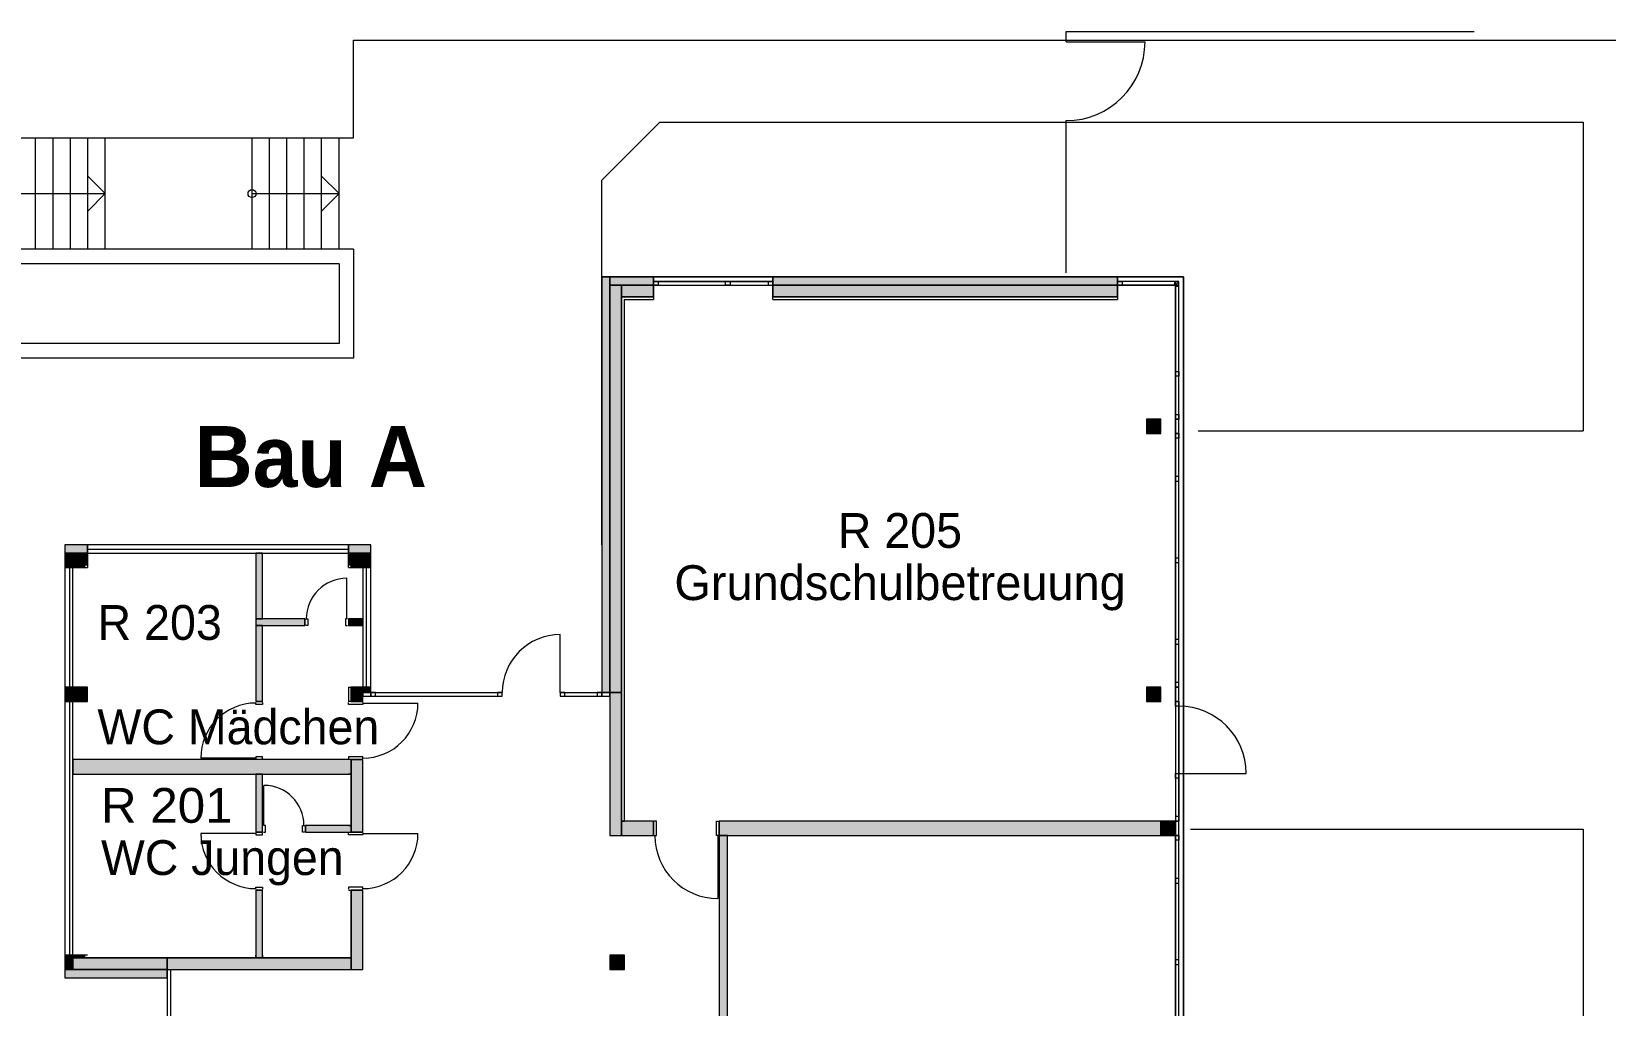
# Model space of a CAD drawing. Header units: inches. Extents: x 4292 to 112850, y 1657 to 73995.
# Drawn here: x 63007 to 90144, y 55110 to 71903 of the extents above; entities that cross this region are included whole.
import ezdxf

# ---------------------------------------------------------------- set-up
doc = ezdxf.new("R2010")
doc.units = ezdxf.units.IN
doc.header["$LTSCALE"] = 300
doc.header["$MEASUREMENT"] = 0
doc.linetypes.add('Volllinie', pattern=[0])
doc.layers.add('Grundebene', color=7, linetype='Continuous')
doc.styles.add('ARIAL', font='arial.ttf', dxfattribs={"height": 0.2})
doc.styles.add('ARIAL-FETT', font='arialbd.ttf', dxfattribs={"height": 0.2})

# ---------------------------------------------------------------- blocks, each defined once
blk = doc.blocks.new('Color_Area-F')
at = {"layer": 'Grundebene', "true_color": 0x000000, "transparency": 33554687}
blk.add_hatch(color=18, dxfattribs=at).paths.add_polyline_path([(66990, 55930), (66990, 57100), (66875, 57100), (66875, 55930)], flags=0)
at = {"layer": 'Grundebene', "color": 18, "linetype": 'Volllinie', "lineweight": 13, "true_color": 0x000000}
blk.add_lwpolyline([(66990, 55930), (66990, 57100), (66875, 57100), (66875, 55930), (66990, 55930)], dxfattribs=at)
blk = doc.blocks.new('Color_Area-11')
at = {"layer": 'Grundebene', "true_color": 0x000000, "transparency": 33554687}
blk.add_hatch(color=18, dxfattribs=at).paths.add_polyline_path([(66875, 59100), (66875, 58100), (66990, 58100), (66990, 59100)], flags=0)
at = {"layer": 'Grundebene', "color": 18, "linetype": 'Volllinie', "lineweight": 13, "true_color": 0x000000}
blk.add_lwpolyline([(66875, 59100), (66875, 58100), (66990, 58100), (66990, 59100), (66875, 59100)], dxfattribs=at)
blk = doc.blocks.new('Color_Area-13')
at = {"layer": 'Grundebene', "true_color": 0x000000, "transparency": 33554687}
blk.add_hatch(color=18, dxfattribs=at).paths.add_polyline_path([(68720, 55730), (68720, 57100), (68520, 57100), (68520, 55730)], flags=0)
at = {"layer": 'Grundebene', "color": 18, "linetype": 'Volllinie', "lineweight": 13, "true_color": 0x000000}
blk.add_lwpolyline([(68720, 55730), (68720, 57100), (68520, 57100), (68520, 55730), (68720, 55730)], dxfattribs=at)
blk = doc.blocks.new('Color_Area-15')
at = {"layer": 'Grundebene', "true_color": 0x000000, "transparency": 33554687}
blk.add_hatch(color=18, dxfattribs=at).paths.add_polyline_path([(68720, 60505), (68520, 60505), (68520, 60350), (68720, 60350)], flags=0)
at = {"layer": 'Grundebene', "color": 18, "linetype": 'Volllinie', "lineweight": 13, "true_color": 0x000000}
blk.add_lwpolyline([(68720, 60505), (68520, 60505), (68520, 60350), (68720, 60350), (68720, 60505)], dxfattribs=at)
blk = doc.blocks.new('Color_Area-17')
at = {"layer": 'Grundebene', "true_color": 0x000000, "transparency": 33554687}
blk.add_hatch(color=18, dxfattribs=at).paths.add_polyline_path([(68520, 59350), (68520, 58100), (68720, 58100), (68720, 59350)], flags=0)
at = {"layer": 'Grundebene', "color": 18, "linetype": 'Volllinie', "lineweight": 13, "true_color": 0x000000}
blk.add_lwpolyline([(68520, 59350), (68520, 58100), (68720, 58100), (68720, 59350), (68520, 59350)], dxfattribs=at)
blk = doc.blocks.new('Color_Area-19')
at = {"layer": 'Grundebene', "true_color": 0x000000, "transparency": 33554687}
blk.add_hatch(color=18, dxfattribs=at).paths.add_polyline_path([(63720, 55730), (65345, 55730), (65345, 55930), (63720, 55930)], flags=0)
at = {"layer": 'Grundebene', "color": 18, "linetype": 'Volllinie', "lineweight": 13, "true_color": 0x000000}
blk.add_lwpolyline([(63720, 55730), (65345, 55730), (65345, 55930), (63720, 55930), (63720, 55730)], dxfattribs=at)
blk = doc.blocks.new('Color_Area-1B')
at = {"layer": 'Grundebene', "true_color": 0x000000, "transparency": 33554687}
blk.add_hatch(color=18, dxfattribs=at).paths.add_polyline_path([(65345, 55730), (68520, 55730), (68520, 55930), (65345, 55930)], flags=0)
at = {"layer": 'Grundebene', "color": 18, "linetype": 'Volllinie', "lineweight": 13, "true_color": 0x000000}
blk.add_lwpolyline([(65345, 55730), (68520, 55730), (68520, 55930), (65345, 55930), (65345, 55730)], dxfattribs=at)
blk = doc.blocks.new('Color_Area-1D')
at = {"layer": 'Grundebene', "true_color": 0x000000, "transparency": 33554687}
blk.add_hatch(color=18, dxfattribs=at).paths.add_polyline_path([(63720, 60600), (63720, 60350), (63970, 60350), (63970, 60600)], flags=0)
at = {"layer": 'Grundebene', "color": 18, "linetype": 'Volllinie', "lineweight": 13, "true_color": 0x000000}
blk.add_lwpolyline([(63720, 60600), (63720, 60350), (63970, 60350), (63970, 60600), (63720, 60600)], dxfattribs=at)
blk = doc.blocks.new('Color_Area-1F')
at = {"layer": 'Grundebene', "true_color": 0x000000, "transparency": 33554687}
blk.add_hatch(color=18, dxfattribs=at).paths.add_polyline_path([(63720, 55980), (63720, 55930), (63920, 55930), (63920, 55980)], flags=0)
at = {"layer": 'Grundebene', "color": 18, "linetype": 'Volllinie', "lineweight": 13, "true_color": 0x000000}
blk.add_lwpolyline([(63720, 55980), (63720, 55930), (63920, 55930), (63920, 55980), (63720, 55980)], dxfattribs=at)
blk = doc.blocks.new('Color_Area-21')
at = {"layer": 'Grundebene', "true_color": 0x000000, "transparency": 33554687}
blk.add_hatch(color=18, dxfattribs=at).paths.add_polyline_path([(63920, 62710), (63720, 62710), (63720, 62660), (63920, 62660)], flags=0)
at = {"layer": 'Grundebene', "color": 18, "linetype": 'Volllinie', "lineweight": 13, "true_color": 0x000000}
blk.add_lwpolyline([(63920, 62710), (63720, 62710), (63720, 62660), (63920, 62660), (63920, 62710)], dxfattribs=at)
blk = doc.blocks.new('Color_Area-23')
at = {"layer": 'Grundebene', "true_color": 0x000000, "transparency": 33554687}
blk.add_hatch(color=18, dxfattribs=at).paths.add_polyline_path([(63580, 62910), (63580, 62660), (63720, 62660), (63720, 62910)], flags=0)
at = {"layer": 'Grundebene', "color": 18, "linetype": 'Volllinie', "lineweight": 13, "true_color": 0x000000}
blk.add_lwpolyline([(63580, 62910), (63580, 62660), (63720, 62660), (63720, 62910), (63580, 62910)], dxfattribs=at)
blk = doc.blocks.new('Color_Area-25')
at = {"layer": 'Grundebene', "true_color": 0x000000, "transparency": 33554687}
blk.add_hatch(color=18, dxfattribs=at).paths.add_polyline_path([(63580, 55730), (63720, 55730), (63720, 55980), (63580, 55980)], flags=0)
at = {"layer": 'Grundebene', "color": 18, "linetype": 'Volllinie', "lineweight": 13, "true_color": 0x000000}
blk.add_lwpolyline([(63580, 55730), (63720, 55730), (63720, 55980), (63580, 55980), (63580, 55730)], dxfattribs=at)
blk = doc.blocks.new('Color_Area-27')
at = {"layer": 'Grundebene', "true_color": 0x000000, "transparency": 33554687}
blk.add_hatch(color=18, dxfattribs=at).paths.add_polyline_path([(63720, 60600), (63580, 60600), (63580, 60350), (63720, 60350)], flags=0)
at = {"layer": 'Grundebene', "color": 18, "linetype": 'Volllinie', "lineweight": 13, "true_color": 0x000000}
blk.add_lwpolyline([(63720, 60600), (63580, 60600), (63580, 60350), (63720, 60350), (63720, 60600)], dxfattribs=at)
blk = doc.blocks.new('Color_Area-29')
at = {"layer": 'Grundebene', "true_color": 0x000000, "transparency": 33554687}
blk.add_hatch(color=18, dxfattribs=at).paths.add_polyline_path([(63580, 55590), (65345, 55590), (65345, 55730), (63580, 55730)], flags=0)
at = {"layer": 'Grundebene', "color": 18, "linetype": 'Volllinie', "lineweight": 13, "true_color": 0x000000}
blk.add_lwpolyline([(63580, 55590), (65345, 55590), (65345, 55730), (63580, 55730), (63580, 55590)], dxfattribs=at)
blk = doc.blocks.new('Color_Area-2B')
at = {"layer": 'Grundebene', "true_color": 0x000000, "transparency": 33554687}
blk.add_hatch(color=18, dxfattribs=at).paths.add_polyline_path([(68520, 59350), (63720, 59350), (63720, 59100), (68520, 59100)], flags=0)
at = {"layer": 'Grundebene', "color": 18, "linetype": 'Volllinie', "lineweight": 13, "true_color": 0x000000}
blk.add_lwpolyline([(68520, 59350), (63720, 59350), (63720, 59100), (68520, 59100), (68520, 59350)], dxfattribs=at)
blk = doc.blocks.new('Color_Area-2D')
at = {"layer": 'Grundebene', "true_color": 0x000000, "transparency": 33554687}
blk.add_hatch(color=18, dxfattribs=at).paths.add_polyline_path([(68860, 63050), (68470, 63050), (68470, 62910), (68860, 62910)], flags=0)
at = {"layer": 'Grundebene', "color": 18, "linetype": 'Volllinie', "lineweight": 13, "true_color": 0x000000}
blk.add_lwpolyline([(68860, 63050), (68470, 63050), (68470, 62910), (68860, 62910), (68860, 63050)], dxfattribs=at)
blk = doc.blocks.new('Color_Area-2F')
at = {"layer": 'Grundebene', "true_color": 0x000000, "transparency": 33554687}
blk.add_hatch(color=18, dxfattribs=at).paths.add_polyline_path([(63580, 62910), (63970, 62910), (63970, 63050), (63580, 63050)], flags=0)
at = {"layer": 'Grundebene', "color": 18, "linetype": 'Volllinie', "lineweight": 13, "true_color": 0x000000}
blk.add_lwpolyline([(63580, 62910), (63970, 62910), (63970, 63050), (63580, 63050), (63580, 62910)], dxfattribs=at)
blk = doc.blocks.new('Color_Area-31')
at = {"layer": 'Grundebene', "true_color": 0x000000, "transparency": 33554687}
blk.add_hatch(color=18, dxfattribs=at).paths.add_polyline_path([(68720, 62910), (68470, 62910), (68470, 62710), (68720, 62710)], flags=0)
at = {"layer": 'Grundebene', "color": 18, "linetype": 'Volllinie', "lineweight": 13, "true_color": 0x000000}
blk.add_lwpolyline([(68720, 62910), (68470, 62910), (68470, 62710), (68720, 62710), (68720, 62910)], dxfattribs=at)
blk = doc.blocks.new('Color_Area-33')
at = {"layer": 'Grundebene', "true_color": 0x000000, "transparency": 33554687}
blk.add_hatch(color=18, dxfattribs=at).paths.add_polyline_path([(63720, 62710), (63970, 62710), (63970, 62910), (63720, 62910)], flags=0)
at = {"layer": 'Grundebene', "color": 18, "linetype": 'Volllinie', "lineweight": 13, "true_color": 0x000000}
blk.add_lwpolyline([(63720, 62710), (63970, 62710), (63970, 62910), (63720, 62910), (63720, 62710)], dxfattribs=at)
blk = doc.blocks.new('Color_Area-39')
at = {"layer": 'Grundebene', "true_color": 0x000000, "transparency": 33554687}
blk.add_hatch(color=18, dxfattribs=at).paths.add_polyline_path([(81730, 67670), (75790, 67670), (75790, 67530), (81730, 67530)], flags=0)
at = {"layer": 'Grundebene', "color": 18, "linetype": 'Volllinie', "lineweight": 13, "true_color": 0x000000}
blk.add_lwpolyline([(81730, 67670), (75790, 67670), (75790, 67530), (81730, 67530), (81730, 67670)], dxfattribs=at)
blk = doc.blocks.new('Color_Area-3B')
at = {"layer": 'Grundebene', "true_color": 0x000000, "transparency": 33554687}
blk.add_hatch(color=18, dxfattribs=at).paths.add_polyline_path([(72980, 67670), (72980, 67530), (73730, 67530), (73730, 67670)], flags=0)
at = {"layer": 'Grundebene', "color": 18, "linetype": 'Volllinie', "lineweight": 13, "true_color": 0x000000}
blk.add_lwpolyline([(72980, 67670), (72980, 67530), (73730, 67530), (73730, 67670), (72980, 67670)], dxfattribs=at)
blk = doc.blocks.new('Color_Area-83')
at = {"layer": 'Grundebene', "true_color": 0x000000, "transparency": 33554687}
blk.add_hatch(color=18, dxfattribs=at).paths.add_polyline_path([(82480, 58290), (74865, 58290), (74865, 58040), (75005, 58040), (75005, 58040), (82480, 58040)], flags=0)
at = {"layer": 'Grundebene', "color": 18, "linetype": 'Volllinie', "lineweight": 13, "true_color": 0x000000}
blk.add_lwpolyline([(82480, 58290), (74865, 58290), (74865, 58040), (75005, 58040), (75005, 58040), (82480, 58040), (82480, 58290)], dxfattribs=at)
blk = doc.blocks.new('Color_Area-85')
at = {"layer": 'Grundebene', "true_color": 0x000000, "transparency": 33554687}
blk.add_hatch(color=18, dxfattribs=at).paths.add_polyline_path([(73180, 58040), (73730, 58040), (73730, 58290), (73180, 58290)], flags=0)
at = {"layer": 'Grundebene', "color": 18, "linetype": 'Volllinie', "lineweight": 13, "true_color": 0x000000}
blk.add_lwpolyline([(73180, 58040), (73730, 58040), (73730, 58290), (73180, 58290), (73180, 58040)], dxfattribs=at)
blk = doc.blocks.new('Color_Area-87')
at = {"layer": 'Grundebene', "true_color": 0x000000, "transparency": 33554687}
blk.add_hatch(color=18, dxfattribs=at).paths.add_polyline_path([(82730, 58040), (82730, 58290), (82480, 58290), (82480, 58040)], flags=0)
at = {"layer": 'Grundebene', "color": 18, "linetype": 'Volllinie', "lineweight": 13, "true_color": 0x000000}
blk.add_lwpolyline([(82730, 58040), (82730, 58290), (82480, 58290), (82480, 58040), (82730, 58040)], dxfattribs=at)
blk = doc.blocks.new('Color_Area-8B')
at = {"layer": 'Grundebene', "true_color": 0x000000, "transparency": 33554687}
blk.add_hatch(color=18, dxfattribs=at).paths.add_polyline_path([(82480, 60350), (82480, 60600), (82230, 60600), (82230, 60350)], flags=0)
at = {"layer": 'Grundebene', "color": 18, "linetype": 'Volllinie', "lineweight": 13, "true_color": 0x000000}
blk.add_lwpolyline([(82480, 60350), (82480, 60600), (82230, 60600), (82230, 60350), (82480, 60350)], dxfattribs=at)
blk = doc.blocks.new('Color_Area-8F')
at = {"layer": 'Grundebene', "true_color": 0x000000, "transparency": 33554687}
blk.add_hatch(color=18, dxfattribs=at).paths.add_polyline_path([(82480, 64970), (82480, 65220), (82230, 65220), (82230, 64970)], flags=0)
at = {"layer": 'Grundebene', "color": 18, "linetype": 'Volllinie', "lineweight": 13, "true_color": 0x000000}
blk.add_lwpolyline([(82480, 64970), (82480, 65220), (82230, 65220), (82230, 64970), (82480, 64970)], dxfattribs=at)
blk = doc.blocks.new('Color_Area-91')
at = {"layer": 'Grundebene', "true_color": 0x000000, "transparency": 33554687}
blk.add_hatch(color=18, dxfattribs=at).paths.add_polyline_path([(81730, 67530), (75790, 67530), (75790, 67330), (81730, 67330)], flags=0)
at = {"layer": 'Grundebene', "color": 18, "linetype": 'Volllinie', "lineweight": 13, "true_color": 0x000000}
blk.add_lwpolyline([(81730, 67530), (75790, 67530), (75790, 67330), (81730, 67330), (81730, 67530)], dxfattribs=at)
blk = doc.blocks.new('Color_Area-93')
at = {"layer": 'Grundebene', "true_color": 0x000000, "transparency": 33554687}
blk.add_hatch(color=18, dxfattribs=at).paths.add_polyline_path([(73180, 67530), (73180, 67330), (73730, 67330), (73730, 67530)], flags=0)
at = {"layer": 'Grundebene', "color": 18, "linetype": 'Volllinie', "lineweight": 13, "true_color": 0x000000}
blk.add_lwpolyline([(73180, 67530), (73180, 67330), (73730, 67330), (73730, 67530), (73180, 67530)], dxfattribs=at)
blk = doc.blocks.new('Color_Area-95')
at = {"layer": 'Grundebene', "true_color": 0x000000, "transparency": 33554687}
blk.add_hatch(color=18, dxfattribs=at).paths.add_polyline_path([(68720, 60505), (68720, 60600), (68520, 60600), (68520, 60505)], flags=0)
at = {"layer": 'Grundebene', "color": 18, "linetype": 'Volllinie', "lineweight": 13, "true_color": 0x000000}
blk.add_lwpolyline([(68720, 60505), (68720, 60600), (68520, 60600), (68520, 60505), (68720, 60505)], dxfattribs=at)
blk = doc.blocks.new('Color_Area-97')
at = {"layer": 'Grundebene', "true_color": 0x000000, "transparency": 33554687}
blk.add_hatch(color=18, dxfattribs=at).paths.add_polyline_path([(68520, 62710), (68520, 62660), (68720, 62660), (68720, 62710)], flags=0)
at = {"layer": 'Grundebene', "color": 18, "linetype": 'Volllinie', "lineweight": 13, "true_color": 0x000000}
blk.add_lwpolyline([(68520, 62710), (68520, 62660), (68720, 62660), (68720, 62710), (68520, 62710)], dxfattribs=at)
blk = doc.blocks.new('Color_Area-C3')
at = {"layer": 'Grundebene', "true_color": 0x000000, "transparency": 33554687}
blk.add_hatch(color=18, dxfattribs=at).paths.add_polyline_path([(72980, 67530), (72980, 60505), (73180, 60505), (73180, 67530)], flags=0)
at = {"layer": 'Grundebene', "color": 18, "linetype": 'Volllinie', "lineweight": 13, "true_color": 0x000000}
blk.add_lwpolyline([(72980, 67530), (72980, 60505), (73180, 60505), (73180, 67530), (72980, 67530)], dxfattribs=at)
blk = doc.blocks.new('Color_Area-C9')
at = {"layer": 'Grundebene', "true_color": 0x000000, "transparency": 33554687}
blk.add_hatch(color=18, dxfattribs=at).paths.add_polyline_path([(68860, 62660), (68860, 62910), (68720, 62910), (68720, 62660)], flags=0)
at = {"layer": 'Grundebene', "color": 18, "linetype": 'Volllinie', "lineweight": 13, "true_color": 0x000000}
blk.add_lwpolyline([(68860, 62660), (68860, 62910), (68720, 62910), (68720, 62660), (68860, 62660)], dxfattribs=at)
blk = doc.blocks.new('Color_Area-CB')
at = {"layer": 'Grundebene', "true_color": 0x000000, "transparency": 33554687}
blk.add_hatch(color=18, dxfattribs=at).paths.add_polyline_path([(68860, 60600), (68720, 60600), (68720, 60505), (68860, 60505)], flags=0)
at = {"layer": 'Grundebene', "color": 18, "linetype": 'Volllinie', "lineweight": 13, "true_color": 0x000000}
blk.add_lwpolyline([(68860, 60600), (68720, 60600), (68720, 60505), (68860, 60505), (68860, 60600)], dxfattribs=at)
blk = doc.blocks.new('Color_Area-F9')
at = {"layer": 'Grundebene', "true_color": 0x000000, "transparency": 33554687}
blk.add_hatch(color=18, dxfattribs=at).paths.add_polyline_path([(72840, 67670), (72840, 60505), (72980, 60505), (72980, 67670)], flags=0)
at = {"layer": 'Grundebene', "color": 18, "linetype": 'Volllinie', "lineweight": 13, "true_color": 0x000000}
blk.add_lwpolyline([(72840, 67670), (72840, 60505), (72980, 60505), (72980, 67670), (72840, 67670)], dxfattribs=at)
blk = doc.blocks.new('Color_Area-FB')
at = {"layer": 'Grundebene', "true_color": 0x000000, "transparency": 33554687}
blk.add_hatch(color=18, dxfattribs=at).paths.add_polyline_path([(74865, 58040), (74865, 53670), (75005, 53670), (75005, 58040)], flags=0)
at = {"layer": 'Grundebene', "color": 18, "linetype": 'Volllinie', "lineweight": 13, "true_color": 0x000000}
blk.add_lwpolyline([(74865, 58040), (74865, 53670), (75005, 53670), (75005, 58040), (74865, 58040)], dxfattribs=at)
blk = doc.blocks.new('Color_Area-103')
at = {"layer": 'Grundebene', "true_color": 0x000000, "transparency": 33554687}
blk.add_hatch(color=18, dxfattribs=at).paths.add_polyline_path([(72980, 60505), (72980, 58040), (73180, 58040), (73180, 60505)], flags=0)
at = {"layer": 'Grundebene', "color": 18, "linetype": 'Volllinie', "lineweight": 13, "true_color": 0x000000}
blk.add_lwpolyline([(72980, 60505), (72980, 58040), (73180, 58040), (73180, 60505), (72980, 60505)], dxfattribs=at)
blk = doc.blocks.new('Color_Area-1AB')
at = {"layer": 'Grundebene', "true_color": 0x000000, "transparency": 33554687}
blk.add_hatch(color=18, dxfattribs=at).paths.add_polyline_path([(66875, 61660), (67720, 61660), (67720, 61775), (66875, 61775)], flags=0)
at = {"layer": 'Grundebene', "color": 18, "linetype": 'Volllinie', "lineweight": 13, "true_color": 0x000000}
blk.add_lwpolyline([(66875, 61660), (67720, 61660), (67720, 61775), (66875, 61775), (66875, 61660)], dxfattribs=at)
blk = doc.blocks.new('Color_Area-1AD')
at = {"layer": 'Grundebene', "true_color": 0x000000, "transparency": 33554687}
blk.add_hatch(color=18, dxfattribs=at).paths.add_polyline_path([(66990, 61775), (66990, 62910), (66875, 62910), (66875, 61775)], flags=0)
at = {"layer": 'Grundebene', "color": 18, "linetype": 'Volllinie', "lineweight": 13, "true_color": 0x000000}
blk.add_lwpolyline([(66990, 61775), (66990, 62910), (66875, 62910), (66875, 61775), (66990, 61775)], dxfattribs=at)
blk = doc.blocks.new('Color_Area-1AF')
at = {"layer": 'Grundebene', "true_color": 0x000000, "transparency": 33554687}
blk.add_hatch(color=18, dxfattribs=at).paths.add_polyline_path([(67730, 58100), (68520, 58100), (68520, 58215), (67730, 58215)], flags=0)
at = {"layer": 'Grundebene', "color": 18, "linetype": 'Volllinie', "lineweight": 13, "true_color": 0x000000}
blk.add_lwpolyline([(67730, 58100), (68520, 58100), (68520, 58215), (67730, 58215), (67730, 58100)], dxfattribs=at)
blk = doc.blocks.new('Color_Area-1BF')
at = {"layer": 'Grundebene', "true_color": 0x000000, "transparency": 33554687}
blk.add_hatch(color=18, dxfattribs=at).paths.add_polyline_path([(73230, 55730), (73230, 55980), (72980, 55980), (72980, 55730)], flags=0)
at = {"layer": 'Grundebene', "color": 18, "linetype": 'Volllinie', "lineweight": 13, "true_color": 0x000000}
blk.add_lwpolyline([(73230, 55730), (73230, 55980), (72980, 55980), (72980, 55730), (73230, 55730)], dxfattribs=at)
blk = doc.blocks.new('Color_Area-10D5')
at = {"layer": 'Grundebene', "true_color": 0x000000, "transparency": 33554687}
blk.add_hatch(color=18, dxfattribs=at).paths.add_polyline_path([(68720, 61660), (68720, 61775), (68470, 61775), (68470, 61660)], flags=0)
at = {"layer": 'Grundebene', "color": 18, "linetype": 'Volllinie', "lineweight": 13, "true_color": 0x000000}
blk.add_lwpolyline([(68720, 61660), (68720, 61775), (68470, 61775), (68470, 61660), (68720, 61660)], dxfattribs=at)
blk = doc.blocks.new('Color_Area-10DD')
at = {"layer": 'Grundebene', "true_color": 0x000000, "transparency": 33554687}
blk.add_hatch(color=18, dxfattribs=at).paths.add_polyline_path([(66990, 60350), (66990, 61660), (66875, 61660), (66875, 60350)], flags=0)
at = {"layer": 'Grundebene', "color": 18, "linetype": 'Volllinie', "lineweight": 13, "true_color": 0x000000}
blk.add_lwpolyline([(66990, 60350), (66990, 61660), (66875, 61660), (66875, 60350), (66990, 60350)], dxfattribs=at)

msp = doc.modelspace()

# ---------------------------------------------------------------- linework, layer by layer
at = {"layer": 'Grundebene', "color": 18, "linetype": 'Volllinie', "lineweight": 13, "true_color": 0x000000}
for p, q in [((68556, 70067), (68556, 71753)), ((68556, 71753), (95173, 71753)), ((80845, 71725), (80845, 71903)), ((80845, 71903), (87880, 71903)), ((80845, 71725), (82205, 71725)), ((72840, 69340), (73840, 70340)), ((73840, 70340), (89759, 70340)), ((80845, 70340), (80845, 70365)), ((80845, 67740), (80845, 70340)), ((89759, 70340), (89759, 65015)), ((55019, 70067), (68556, 70067)), ((63079, 68147), (63079, 70067)), ((63379, 68147), (63379, 70067)), ((63679, 68147), (63679, 70067)), ((63979, 68147), (63979, 70067)), ((64279, 68147), (64279, 70067)), ((66809, 68147), (66809, 70067)), ((67109, 68147), (67109, 70067)), ((67409, 68147), (67409, 70067)), ((67709, 68147), (67709, 70067)), ((68009, 68147), (68009, 70067)), ((68309, 68147), (68309, 70067)), ((64279, 69107), (63979, 69407)), ((68309, 69107), (68009, 69407)), ((72840, 67670), (72840, 69340)), ((62779, 69107), (64279, 69107)), ((64279, 69107), (63979, 68807)), ((66809, 69107), (68309, 69107)), ((68309, 69107), (68009, 68807)), ((68559, 68147), (51306, 68147)), ((68559, 68147), (68559, 66272)), ((68309, 67897), (51556, 67897)), ((68309, 67897), (68309, 66522)), ((72840, 63050), (72840, 67670)), ((72840, 67670), (82870, 67670)), ((72840, 67670), (72840, 60505)), ((72980, 67670), (72840, 67670)), ((73730, 67670), (72980, 67670)), ((73730, 67670), (73730, 67590)), ((75790, 67670), (73730, 67670)), ((73730, 67590), (73810, 67590)), ((73730, 67530), (73730, 67590)), ((73730, 67590), (75790, 67590)), ((73730, 67590), (73730, 67530)), ((75790, 67590), (73730, 67590)), ((73730, 67590), (73730, 67530)), ((73810, 67590), (73810, 67530)), ((74970, 67590), (75050, 67590)), ((74970, 67530), (74970, 67590)), ((75050, 67590), (75050, 67530)), ((75790, 67590), (75710, 67590)), ((75710, 67590), (75710, 67530)), ((75790, 67590), (75790, 67670)), ((81730, 67670), (75790, 67670)), ((75790, 67530), (75790, 67590)), ((75790, 67530), (75790, 67590)), ((75790, 67530), (75790, 67590)), ((81730, 67670), (81730, 67590)), ((82730, 67670), (81730, 67670)), ((81730, 67590), (81810, 67590)), ((81730, 67530), (81730, 67590)), ((82790, 67590), (81730, 67590)), ((81730, 67590), (81730, 67530)), ((82790, 67590), (81730, 67590)), ((81730, 67590), (81730, 67530)), ((81810, 67590), (81810, 67530)), ((82790, 67590), (82710, 67590)), ((82710, 67590), (82710, 67530)), ((82870, 67670), (82730, 67670)), ((82730, 67590), (82730, 67510)), ((82790, 67590), (82730, 67590)), ((82730, 65220), (82730, 67590)), ((82790, 67590), (82730, 67530)), ((82730, 67530), (82790, 67590)), ((82790, 67510), (82790, 67590)), ((82790, 65220), (82790, 67590)), ((82790, 67530), (82790, 67590)), ((82790, 65220), (82790, 67590)), ((82870, 67670), (82870, 44570)), ((82870, 65220), (82870, 67670)), ((72980, 67530), (73180, 67530)), ((72980, 67530), (72980, 60505)), ((73180, 67530), (72980, 67530)), ((72980, 60505), (72980, 67530)), ((73180, 67530), (73730, 67530)), ((73730, 67530), (73180, 67530)), ((73180, 67330), (73230, 67330)), ((73180, 60505), (73180, 67330)), ((73180, 67330), (73180, 60505)), ((73230, 67330), (73180, 67330)), ((73730, 67330), (73230, 67330)), ((73230, 67330), (73730, 67330)), ((73810, 67530), (73730, 67530)), ((73730, 67530), (75790, 67530)), ((73730, 67530), (73730, 67330)), ((73730, 67530), (75790, 67530)), ((73730, 67330), (73730, 67280)), ((75050, 67530), (74970, 67530)), ((75710, 67530), (75790, 67530)), ((75790, 67330), (75790, 67530)), ((75790, 67530), (81730, 67530)), ((81730, 67530), (75790, 67530)), ((75790, 67280), (75790, 67330)), ((81730, 67330), (75790, 67330)), ((75790, 67330), (81730, 67330)), ((81810, 67530), (81730, 67530)), ((82790, 67530), (81730, 67530)), ((81730, 67530), (81730, 67330)), ((81730, 67530), (82730, 67530)), ((81730, 67330), (81730, 67280)), ((82710, 67530), (82790, 67530)), ((82730, 67530), (82730, 65220)), ((82730, 67510), (82790, 67510)), ((73230, 67280), (73730, 67280)), ((73230, 60505), (73230, 67280)), ((75790, 67280), (81730, 67280)), ((68309, 66522), (59457, 66522)), ((68559, 66272), (59707, 66272)), ((82730, 65960), (82730, 66040)), ((82730, 66040), (82790, 66040)), ((82790, 65960), (82730, 65960)), ((82790, 66040), (82790, 65960)), ((82480, 65220), (82230, 65220)), ((82230, 65220), (82230, 64970)), ((82480, 65220), (82230, 65220)), ((82230, 65220), (82230, 64970)), ((82480, 64970), (82480, 65220)), ((82480, 64970), (82480, 65220)), ((82730, 65220), (82730, 65300)), ((82730, 65300), (82790, 65300)), ((82790, 65220), (82730, 65220)), ((82730, 65219), (82730, 65220)), ((82730, 65220), (82790, 65220)), ((82730, 64970), (82730, 65220)), ((82730, 65220), (82790, 65220)), ((82790, 65220), (82730, 65220)), ((82730, 65220), (82730, 64970)), ((82790, 65219), (82730, 65219)), ((82730, 65219), (82730, 64971)), ((82790, 65219), (82730, 65219)), ((82790, 65300), (82790, 65220)), ((82790, 65220), (82790, 65219)), ((82790, 64970), (82790, 65220)), ((82790, 64970), (82790, 65220)), ((82790, 64971), (82790, 65219)), ((82870, 64970), (82870, 65220)), ((82230, 64970), (82480, 64970)), ((82230, 64970), (82480, 64970)), ((82790, 64971), (82730, 64971)), ((82730, 64971), (82730, 64970)), ((82730, 64971), (82790, 64971)), ((82730, 64890), (82730, 64970)), ((82730, 64970), (82790, 64970)), ((82730, 60600), (82730, 64970)), ((82730, 64970), (82790, 64970)), ((82790, 64970), (82730, 64970)), ((82730, 64970), (82730, 60600)), ((82730, 64970), (82790, 64970)), ((82790, 64890), (82730, 64890)), ((82790, 64970), (82790, 64971)), ((82790, 64970), (82790, 64890)), ((82790, 60600), (82790, 64970)), ((82790, 60600), (82790, 64970)), ((82870, 60600), (82870, 64970)), ((83121, 65015), (89759, 65015)), ((82790, 64230), (82730, 64230)), ((82730, 64230), (82730, 64150)), ((82730, 64150), (82790, 64150)), ((82790, 64150), (82790, 64230)), ((63970, 63050), (63580, 63050)), ((63580, 63050), (63580, 62910)), ((63970, 63050), (63970, 62970)), ((68470, 63050), (63970, 63050)), ((68470, 62970), (63970, 62970)), ((63970, 62970), (63970, 62910)), ((63970, 62970), (63970, 62910)), ((68470, 62970), (63970, 62970)), ((63970, 62970), (63970, 62910)), ((68470, 62970), (68470, 63050)), ((68860, 63050), (68470, 63050)), ((68470, 62910), (68470, 62970)), ((68470, 62910), (68470, 62970)), ((68470, 62910), (68470, 62970)), ((68860, 62910), (68860, 63050)), ((63580, 62910), (63580, 62660)), ((63720, 62710), (63720, 62910)), ((63720, 62910), (63970, 62910)), ((63970, 62910), (63720, 62910)), ((63720, 62910), (63720, 62710)), ((63720, 62710), (63720, 62660)), ((63720, 62660), (63720, 62710)), ((63920, 62660), (63920, 62710)), ((63970, 62710), (63920, 62710)), ((63920, 62710), (63920, 62660)), ((63920, 62710), (63970, 62710)), ((63970, 62910), (68470, 62910)), ((63970, 62910), (63970, 62710)), ((63970, 62910), (68470, 62910)), ((63970, 62710), (63970, 62660)), ((66990, 62910), (66875, 62910)), ((66875, 62910), (66875, 61775)), ((66990, 61775), (66990, 62910)), ((68470, 62710), (68470, 62910)), ((68470, 62910), (68720, 62910)), ((68720, 62910), (68470, 62910)), ((68470, 62660), (68470, 62710)), ((68520, 62710), (68470, 62710)), ((68470, 62710), (68520, 62710)), ((68520, 62660), (68520, 62710)), ((68520, 62710), (68520, 62660)), ((68720, 62710), (68720, 62910)), ((68720, 62910), (68720, 62710)), ((68720, 62660), (68720, 62710)), ((68720, 62710), (68720, 62660)), ((68860, 62660), (68860, 62910)), ((82790, 62825), (82730, 62825)), ((82730, 62825), (82730, 62745)), ((82730, 62745), (82790, 62745)), ((82790, 62745), (82790, 62825)), ((63660, 62660), (63580, 62660)), ((63580, 62660), (63580, 60600)), ((63660, 62660), (63660, 60600)), ((63720, 62660), (63660, 62660)), ((63720, 62660), (63660, 62660)), ((63660, 62660), (63660, 60600)), ((63720, 62660), (63660, 62660)), ((63720, 60600), (63720, 62660)), ((63920, 62660), (63720, 62660)), ((63720, 60600), (63720, 62660)), ((63920, 62660), (63970, 62660)), ((68445, 61775), (68445, 62475)), ((68470, 62660), (68520, 62660)), ((68720, 62660), (68520, 62660)), ((68720, 62660), (68720, 60600)), ((68780, 62660), (68720, 62660)), ((68780, 62660), (68720, 62660)), ((68780, 62660), (68720, 62660)), ((68720, 62660), (68720, 60600)), ((68780, 60600), (68780, 62660)), ((68860, 62660), (68780, 62660)), ((68780, 60600), (68780, 62660)), ((68860, 60600), (68860, 62660)), ((66875, 61775), (66875, 61660)), ((67720, 61775), (66990, 61775)), ((66990, 61660), (67720, 61660)), ((67720, 61775), (67720, 61660)), ((67735, 61775), (67770, 61775)), ((67770, 61660), (67735, 61660)), ((67770, 61775), (67770, 61660)), ((68455, 61775), (68420, 61775)), ((68420, 61775), (68420, 61660)), ((68420, 61660), (68455, 61660)), ((68470, 61775), (68470, 61660)), ((72124, 60505), (72124, 61505)), ((82790, 61420), (82730, 61420)), ((82730, 61420), (82730, 61340)), ((82730, 61340), (82790, 61340)), ((82790, 61340), (82790, 61420)), ((63580, 60600), (63660, 60600)), ((63580, 60600), (63580, 60350)), ((63660, 60600), (63720, 60600)), ((63660, 60600), (63720, 60600)), ((63660, 60600), (63720, 60600)), ((63720, 60600), (63970, 60600)), ((63720, 60600), (63720, 60350)), ((63720, 60350), (63720, 60600)), ((63970, 60350), (63970, 60600)), ((68470, 60600), (68520, 60600)), ((68470, 60600), (68470, 60505)), ((68520, 60600), (68720, 60600)), ((68520, 60600), (68520, 60505)), ((68520, 60505), (68520, 60600)), ((68720, 60600), (68780, 60600)), ((68720, 60600), (68780, 60600)), ((68720, 60600), (68780, 60600)), ((68720, 60505), (68720, 60600)), ((68720, 60600), (68720, 60505)), ((68780, 60600), (68860, 60600)), ((68860, 60505), (68860, 60600)), ((82480, 60600), (82230, 60600)), ((82230, 60600), (82230, 60350)), ((82480, 60600), (82230, 60600)), ((82230, 60600), (82230, 60350)), ((82480, 60350), (82480, 60600)), ((82480, 60350), (82480, 60600)), ((82790, 60680), (82730, 60680)), ((82730, 60680), (82730, 60600)), ((82730, 60600), (82790, 60600)), ((82730, 60599), (82730, 60600)), ((82730, 60600), (82790, 60600)), ((82730, 60350), (82730, 60600)), ((82790, 60600), (82730, 60600)), ((82730, 60600), (82730, 60350)), ((82730, 60600), (82790, 60600)), ((82790, 60599), (82730, 60599)), ((82730, 60599), (82730, 60351)), ((82790, 60599), (82730, 60599)), ((82790, 60600), (82790, 60680)), ((82790, 60600), (82790, 60599)), ((82790, 60350), (82790, 60600)), ((82790, 60350), (82790, 60600)), ((82790, 60351), (82790, 60599)), ((82870, 60350), (82870, 60600)), ((63660, 60350), (63580, 60350)), ((63580, 60350), (63580, 55980)), ((63660, 60350), (63660, 55980)), ((63720, 60350), (63660, 60350)), ((63720, 60350), (63660, 60350)), ((63660, 60350), (63660, 55980)), ((63720, 60350), (63660, 60350)), ((63720, 55980), (63720, 60350)), ((63970, 60350), (63720, 60350)), ((63720, 55980), (63720, 60350)), ((66990, 60350), (66875, 60350)), ((66875, 60300), (66875, 60335)), ((66990, 60300), (66875, 60300)), ((66990, 60335), (66990, 60300)), ((68470, 60505), (68470, 60350)), ((68520, 60350), (68470, 60350)), ((68470, 60300), (68470, 60335)), ((68720, 60300), (68470, 60300)), ((68520, 60350), (68520, 60505)), ((68520, 60505), (68520, 60350)), ((68720, 60350), (68520, 60350)), ((68720, 60505), (68720, 60445)), ((68860, 60505), (68720, 60505)), ((68720, 60505), (71124, 60505)), ((68720, 60350), (68720, 60505)), ((68720, 60505), (68860, 60505)), ((68720, 60445), (68860, 60445)), ((68720, 60445), (71124, 60445)), ((68720, 60335), (68720, 60300)), ((68720, 60325), (69670, 60325)), ((68860, 60445), (68860, 60505)), ((68860, 60505), (68860, 60445)), ((68940, 60505), (68860, 60505)), ((68860, 60445), (68940, 60445)), ((68940, 60445), (68940, 60505)), ((71044, 60505), (71044, 60445)), ((71124, 60505), (71044, 60505)), ((71044, 60445), (71124, 60445)), ((71124, 60445), (71124, 60505)), ((72124, 60505), (72980, 60505)), ((72124, 60505), (72124, 60445)), ((72204, 60505), (72124, 60505)), ((72124, 60445), (72980, 60445)), ((72124, 60445), (72204, 60445)), ((72204, 60445), (72204, 60505)), ((72760, 60505), (72760, 60445)), ((72840, 60505), (72760, 60505)), ((72760, 60445), (72840, 60445)), ((72840, 60505), (72840, 60445)), ((72980, 60505), (72840, 60505)), ((72840, 60445), (72840, 60505)), ((72840, 60505), (72980, 60505)), ((72840, 60445), (72980, 60445)), ((72980, 60445), (72980, 60505)), ((72980, 60505), (72980, 58040)), ((73180, 60505), (73180, 58290)), ((73180, 58290), (73180, 60505)), ((73230, 58290), (73230, 60505)), ((82230, 60350), (82480, 60350)), ((82230, 60350), (82480, 60350)), ((82790, 60351), (82730, 60351)), ((82730, 60351), (82730, 60350)), ((82730, 60351), (82790, 60351)), ((82730, 60270), (82730, 60350)), ((82730, 60350), (82790, 60350)), ((82730, 60350), (82730, 58290)), ((82730, 60350), (82790, 60350)), ((82730, 60350), (82730, 60350)), ((82730, 60350), (82790, 60350)), ((82790, 60350), (82730, 60350)), ((82730, 60350), (82730, 58290)), ((82790, 60270), (82730, 60270)), ((82790, 60350), (82790, 60351)), ((82790, 60350), (82790, 60270)), ((82790, 60350), (82790, 58290)), ((82790, 58290), (82790, 60350)), ((82790, 60350), (82790, 60350)), ((82870, 58290), (82870, 60350)), ((66875, 59350), (63720, 59350)), ((66875, 59375), (65925, 59375)), ((66990, 59400), (66875, 59400)), ((66875, 59400), (66875, 59365)), ((66990, 59350), (66875, 59350)), ((66990, 59365), (66990, 59400)), ((68470, 59350), (66990, 59350)), ((68720, 59400), (68470, 59400)), ((68470, 59400), (68470, 59365)), ((68520, 59350), (68470, 59350)), ((68520, 59350), (68720, 59350)), ((68720, 59365), (68720, 59400)), ((68720, 58100), (68720, 59350)), ((63720, 59100), (66875, 59100)), ((66875, 59100), (66875, 58100)), ((66990, 58215), (66990, 59100)), ((66990, 59100), (68470, 59100)), ((67015, 58215), (67015, 58905)), ((68520, 59100), (68470, 59100)), ((68470, 59100), (68520, 59100)), ((68520, 58215), (68520, 59100)), ((68520, 59100), (68520, 58215)), ((82730, 59030), (82730, 59110)), ((82730, 59110), (82790, 59110)), ((82790, 59030), (82730, 59030)), ((82790, 59110), (83950, 59110)), ((82790, 59110), (82790, 59030)), ((82790, 58370), (82730, 58370)), ((82730, 58370), (82730, 58290)), ((82790, 58290), (82790, 58370)), ((66875, 58075), (65925, 58075)), ((66990, 58100), (66875, 58100)), ((66875, 58085), (66875, 58050)), ((66990, 58100), (66990, 58215)), ((66990, 58050), (66990, 58085)), ((67040, 58215), (67005, 58215)), ((67005, 58100), (67040, 58100)), ((67040, 58100), (67040, 58215)), ((67680, 58100), (67680, 58215)), ((67680, 58215), (67715, 58215)), ((67715, 58100), (67680, 58100)), ((67730, 58100), (67730, 58215)), ((68470, 58215), (67730, 58215)), ((67730, 58100), (68470, 58100)), ((68470, 58215), (68520, 58215)), ((68520, 58215), (68470, 58215)), ((68470, 58100), (68520, 58100)), ((68470, 58050), (68470, 58085)), ((68720, 58100), (68520, 58100)), ((68720, 58085), (68720, 58050)), ((68720, 58075), (69670, 58075)), ((73230, 58290), (73180, 58290)), ((73180, 58290), (73230, 58290)), ((73730, 58290), (73230, 58290)), ((73730, 58290), (73730, 58040)), ((73780, 58290), (73745, 58290)), ((73780, 58040), (73780, 58290)), ((74815, 58040), (74815, 58290)), ((74815, 58290), (74850, 58290)), ((74865, 58040), (74865, 58290)), ((82480, 58290), (74865, 58290)), ((82730, 58290), (82480, 58290)), ((82730, 58290), (82790, 58290)), ((82730, 58289), (82730, 58290)), ((82730, 58290), (82790, 58290)), ((82730, 58040), (82730, 58290)), ((82730, 58289), (82730, 58290)), ((82730, 58290), (82790, 58290)), ((82730, 58040), (82730, 58290)), ((82790, 58290), (82730, 58290)), ((82730, 58290), (82730, 58290)), ((82730, 58290), (82730, 58040)), ((82790, 58290), (82730, 58290)), ((82730, 58290), (82730, 58290)), ((82730, 58290), (82730, 58040)), ((82730, 58290), (82790, 58290)), ((82730, 58040), (82730, 58290)), ((82790, 58289), (82730, 58289)), ((82730, 58289), (82730, 58041)), ((82790, 58289), (82730, 58289)), ((82790, 58289), (82730, 58289)), ((82730, 58289), (82730, 58041)), ((82790, 58289), (82730, 58289)), ((82790, 58290), (82790, 58289)), ((82790, 58040), (82790, 58290)), ((82790, 58290), (82790, 58289)), ((82790, 58040), (82790, 58290)), ((82790, 58040), (82790, 58290)), ((82790, 58040), (82790, 58290)), ((82790, 58290), (82790, 58290)), ((82790, 58041), (82790, 58289)), ((82790, 58041), (82790, 58289)), ((82870, 58040), (82870, 58290)), ((82870, 58040), (82870, 58290)), ((82991, 58152), (89759, 58152)), ((89759, 58152), (89759, 51232)), ((66875, 58050), (66990, 58050)), ((68720, 58050), (68470, 58050)), ((72980, 58040), (73180, 58040)), ((73180, 58040), (73730, 58040)), ((73745, 58040), (73780, 58040)), ((74850, 58040), (74815, 58040)), ((74840, 58040), (74840, 56955)), ((74865, 58040), (74865, 58040)), ((74865, 58040), (74865, 53670)), ((75005, 58040), (82480, 58040)), ((75005, 53670), (75005, 58040)), ((82480, 58040), (82730, 58040)), ((82790, 58041), (82730, 58041)), ((82730, 58041), (82730, 58040)), ((82730, 58041), (82790, 58041)), ((82790, 58041), (82730, 58041)), ((82730, 58041), (82730, 58040)), ((82730, 58041), (82790, 58041)), ((82730, 57960), (82730, 58040)), ((82730, 58040), (82790, 58040)), ((82730, 53670), (82730, 58040)), ((82730, 58040), (82790, 58040)), ((82730, 58040), (82790, 58040)), ((82790, 58040), (82730, 58040)), ((82730, 58040), (82730, 53670)), ((82730, 58040), (82790, 58040)), ((82730, 58040), (82790, 58040)), ((82790, 57960), (82730, 57960)), ((82790, 58040), (82790, 58041)), ((82790, 58040), (82790, 58041)), ((82790, 58040), (82790, 57960)), ((82790, 53670), (82790, 58040)), ((82790, 53670), (82790, 58040)), ((82870, 53670), (82870, 58040)), ((82790, 57300), (82730, 57300)), ((82730, 57300), (82730, 57220)), ((82790, 57220), (82790, 57300)), ((66875, 57115), (66875, 57150)), ((66875, 57150), (66990, 57150)), ((66875, 57100), (66990, 57100)), ((66875, 57100), (66875, 55980)), ((66990, 57150), (66990, 57115)), ((66990, 55980), (66990, 57100)), ((68720, 57150), (68470, 57150)), ((68470, 57150), (68470, 57115)), ((68470, 57100), (68520, 57100)), ((68520, 57100), (68720, 57100)), ((68520, 55930), (68520, 57100)), ((68520, 57100), (68520, 55930)), ((68720, 57115), (68720, 57150)), ((68720, 55730), (68720, 57100)), ((82730, 57220), (82790, 57220)), ((63580, 55980), (63660, 55980)), ((63580, 55980), (63580, 55730)), ((63660, 55980), (63720, 55980)), ((63660, 55980), (63720, 55980)), ((63660, 55980), (63720, 55980)), ((63720, 55980), (63920, 55980)), ((63720, 55980), (63720, 55930)), ((63720, 55930), (63720, 55980)), ((63720, 55930), (63720, 55730)), ((63720, 55730), (63720, 55930)), ((63970, 55980), (63920, 55980)), ((63920, 55980), (63920, 55930)), ((63920, 55930), (63920, 55980)), ((63920, 55930), (65345, 55930)), ((65345, 55930), (63920, 55930)), ((66875, 55930), (65345, 55930)), ((65345, 55930), (66875, 55930)), ((66875, 55980), (66875, 55930)), ((66875, 55930), (66875, 55980)), ((66990, 55930), (66990, 55980)), ((66990, 55980), (66990, 55930)), ((68470, 55930), (66990, 55930)), ((66990, 55930), (68470, 55930)), ((68470, 55930), (68520, 55930)), ((68520, 55930), (68470, 55930)), ((73230, 55980), (72980, 55980)), ((72980, 55980), (72980, 55730)), ((73230, 55980), (72980, 55980)), ((72980, 55980), (72980, 55730)), ((73230, 55730), (73230, 55980)), ((73230, 55730), (73230, 55980)), ((63580, 55730), (63580, 55590)), ((63720, 55730), (65345, 55730)), ((65345, 55730), (63720, 55730)), ((65345, 55730), (65345, 52340)), ((65345, 55730), (68520, 55730)), ((65345, 55590), (65345, 55730)), ((65405, 55730), (65405, 52340)), ((68520, 55730), (68720, 55730)), ((72980, 55730), (73230, 55730)), ((72980, 55730), (73230, 55730)), ((82790, 55895), (82730, 55895)), ((82730, 55895), (82730, 55815)), ((82730, 55815), (82790, 55815)), ((82790, 55815), (82790, 55895)), ((63580, 55590), (65345, 55590))]:
    msp.add_line(p, q, dxfattribs=at)
msp.add_circle((66809, 69107), 69, dxfattribs=at)
for centre, radius, start, end in [((80845, 71725), 1360, 270, 0), ((68445, 61775), 700, 90, 180), ((72124, 60505), 1000, 90, 180), ((66875, 59375), 950, 90, 180), ((68720, 60325), 950, 270, 0), ((82790, 59110), 1160, 0, 90), ((67015, 58215), 690, 360, 90), ((66875, 58075), 950, 180, 270), ((68720, 58075), 950, 270, 360), ((74840, 58040), 1085, 180, 270)]:
    msp.add_arc(centre, radius, start, end, dxfattribs=at)

# ---------------------------------------------------------------- block references
at = {"layer": 'Grundebene'}
for name in ['Color_Area-F9', 'Color_Area-3B', 'Color_Area-39', 'Color_Area-C3', 'Color_Area-93', 'Color_Area-91', 'Color_Area-8F', 'Color_Area-2F', 'Color_Area-2D', 'Color_Area-23', 'Color_Area-33', 'Color_Area-21', 'Color_Area-1AD', 'Color_Area-31', 'Color_Area-97', 'Color_Area-C9', 'Color_Area-1AB', 'Color_Area-10DD', 'Color_Area-10D5', 'Color_Area-27', 'Color_Area-1D', 'Color_Area-95', 'Color_Area-CB', 'Color_Area-8B', 'Color_Area-15', 'Color_Area-103', 'Color_Area-2B', 'Color_Area-17', 'Color_Area-11', 'Color_Area-1AF', 'Color_Area-85', 'Color_Area-83', 'Color_Area-87', 'Color_Area-FB', 'Color_Area-F', 'Color_Area-13', 'Color_Area-25', 'Color_Area-1F', 'Color_Area-19', 'Color_Area-1B', 'Color_Area-1BF', 'Color_Area-29']:
    msp.add_blockref(name, (0, 0), dxfattribs=at)

# ---------------------------------------------------------------- texts
at = {"layer": 'Grundebene', "color": 18, "lineweight": 18, "true_color": 0x000000}
for s, height, style, width, p in [('Bau A', 1050, 'ARIAL-FETT', 0.945092, (65820, 64049)), ('R 205', 600, 'ARIAL', 0.957948, (76907, 63000)), ('Grundschulbetreuung', 600, 'ARIAL', 0.965323, (74091, 62100)), ('R 203', 600, 'ARIAL', 0.959248, (64144, 61414)), ('WC Mädchen', 600, 'ARIAL', 0.956963, (64144, 59614)), ('R 201', 600, 'ARIAL', 1.014309, (64205, 58260)), ('WC Jungen', 600, 'ARIAL', 0.955286, (64205, 57360))]:
    msp.add_text(s, height=height, dxfattribs=dict(at, style=style, width=width)).set_placement(p)

doc.saveas('drawing.dxf')
